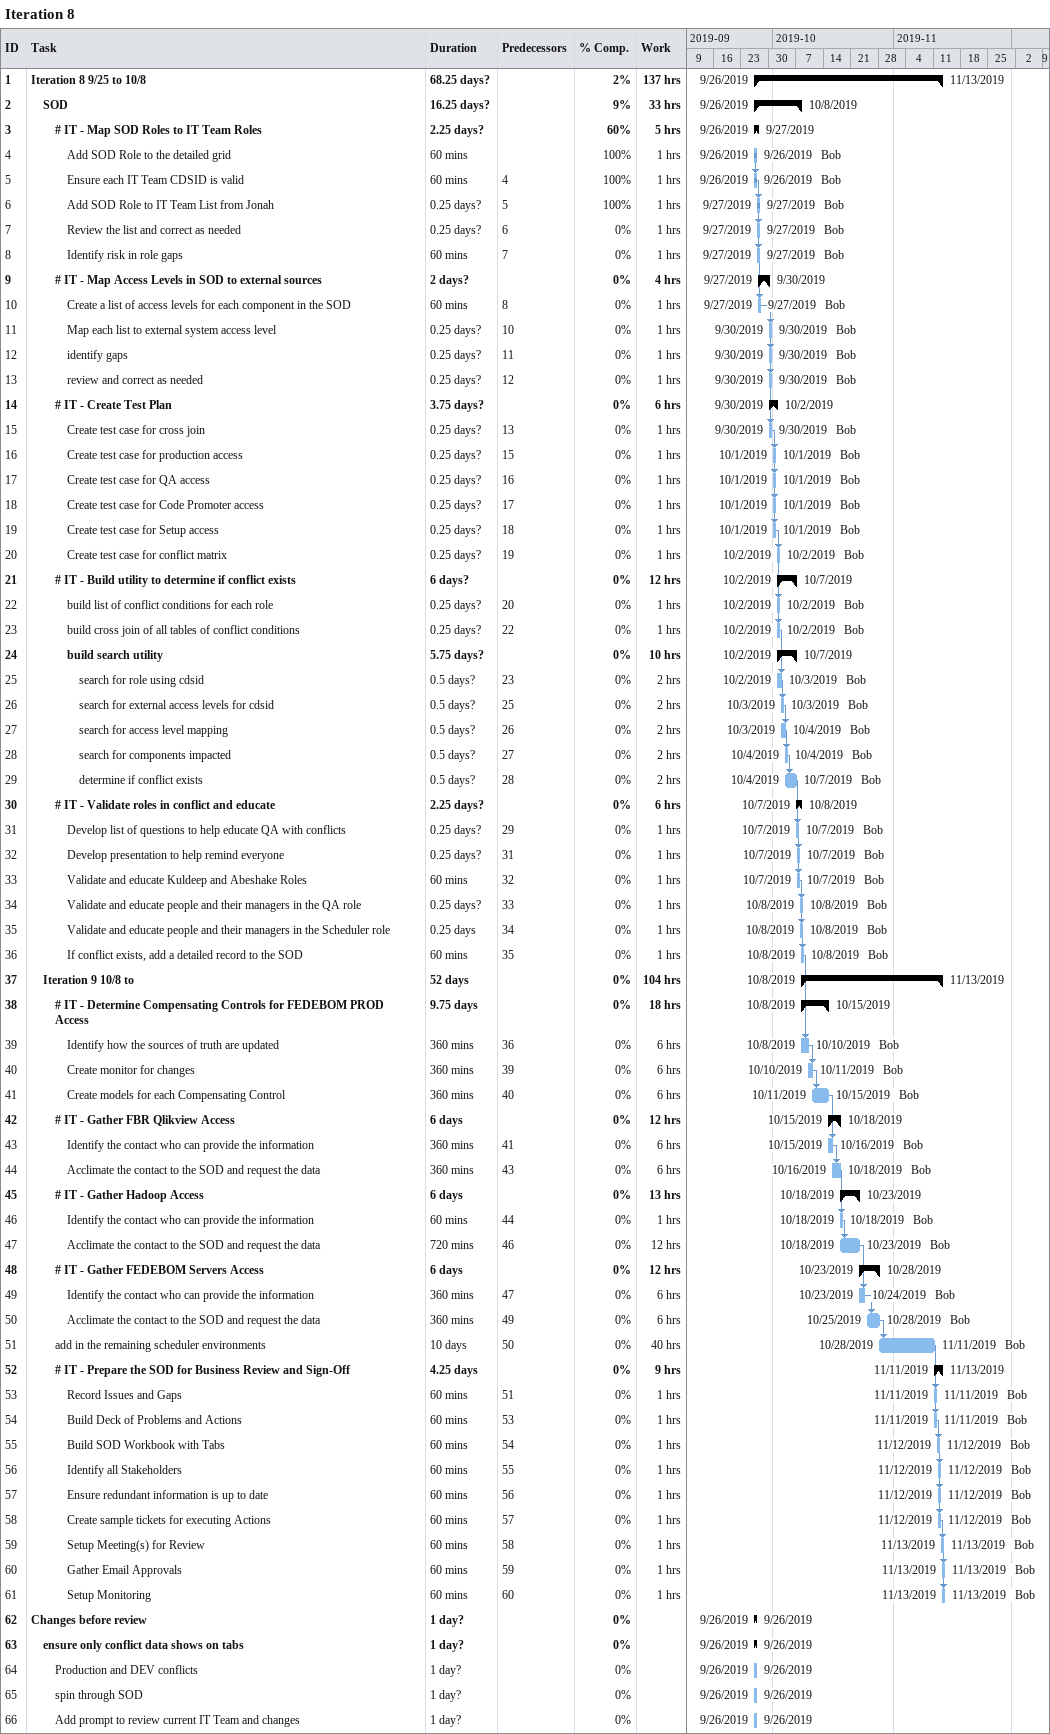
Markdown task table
Iteration 8

| ID | Level | Task | Duration | Start | Finish | Predecessors | Resources | % complete | Work (h) |
|---|---|---|---|---|---|---|---|---|---|
| 1 | 1 | **Iteration 8 9/25 to 10/8** | 68.25d? | 2019-09-26 | 2019-11-13 |  |  | 2 | 137 |
| 2 | 2 | **SOD** | 16.25d? | 2019-09-26 | 2019-10-08 |  |  | 9 | 33 |
| 3 | 3 | **# IT - Map SOD Roles to IT Team Roles** | 2.25d? | 2019-09-26 | 2019-09-27 |  |  | 60 | 5 |
| 4 | 4 | Add SOD Role to the detailed grid | 60min | 2019-09-26 | 2019-09-26 |  | Bob | 100 | 1 |
| 5 | 4 | Ensure each IT Team CDSID is valid | 60min | 2019-09-26 | 2019-09-26 | 4 | Bob | 100 | 1 |
| 6 | 4 | Add SOD Role to IT Team List from Jonah | 0.25d? | 2019-09-27 | 2019-09-27 | 5 | Bob | 100 | 1 |
| 7 | 4 | Review the list and correct as needed | 0.25d? | 2019-09-27 | 2019-09-27 | 6 | Bob | 0 | 1 |
| 8 | 4 | Identify risk in role gaps | 60min | 2019-09-27 | 2019-09-27 | 7 | Bob | 0 | 1 |
| 9 | 3 | **# IT - Map Access Levels in SOD to external sources** | 2d? | 2019-09-27 | 2019-09-30 |  |  | 0 | 4 |
| 10 | 4 | Create a list of access levels for each component in the SOD | 60min | 2019-09-27 | 2019-09-27 | 8 | Bob | 0 | 1 |
| 11 | 4 | Map each list to external system access level | 0.25d? | 2019-09-30 | 2019-09-30 | 10 | Bob | 0 | 1 |
| 12 | 4 | identify gaps | 0.25d? | 2019-09-30 | 2019-09-30 | 11 | Bob | 0 | 1 |
| 13 | 4 | review and correct as needed | 0.25d? | 2019-09-30 | 2019-09-30 | 12 | Bob | 0 | 1 |
| 14 | 3 | **# IT - Create Test Plan** | 3.75d? | 2019-09-30 | 2019-10-02 |  |  | 0 | 6 |
| 15 | 4 | Create test case for cross join | 0.25d? | 2019-09-30 | 2019-09-30 | 13 | Bob | 0 | 1 |
| 16 | 4 | Create test case for production access | 0.25d? | 2019-10-01 | 2019-10-01 | 15 | Bob | 0 | 1 |
| 17 | 4 | Create test case for QA access | 0.25d? | 2019-10-01 | 2019-10-01 | 16 | Bob | 0 | 1 |
| 18 | 4 | Create test case for Code Promoter access | 0.25d? | 2019-10-01 | 2019-10-01 | 17 | Bob | 0 | 1 |
| 19 | 4 | Create test case for Setup access | 0.25d? | 2019-10-01 | 2019-10-01 | 18 | Bob | 0 | 1 |
| 20 | 4 | Create test case for conflict matrix | 0.25d? | 2019-10-02 | 2019-10-02 | 19 | Bob | 0 | 1 |
| 21 | 3 | **# IT - Build utility to determine if conflict exists** | 6d? | 2019-10-02 | 2019-10-07 |  |  | 0 | 12 |
| 22 | 4 | build list of conflict conditions for each role | 0.25d? | 2019-10-02 | 2019-10-02 | 20 | Bob | 0 | 1 |
| 23 | 4 | build cross join of all tables of conflict conditions | 0.25d? | 2019-10-02 | 2019-10-02 | 22 | Bob | 0 | 1 |
| 24 | 4 | **build search utility** | 5.75d? | 2019-10-02 | 2019-10-07 |  |  | 0 | 10 |
| 25 | 5 | search for role using cdsid | 0.5d? | 2019-10-02 | 2019-10-03 | 23 | Bob | 0 | 2 |
| 26 | 5 | search for external access levels for cdsid | 0.5d? | 2019-10-03 | 2019-10-03 | 25 | Bob | 0 | 2 |
| 27 | 5 | search for access level mapping | 0.5d? | 2019-10-03 | 2019-10-04 | 26 | Bob | 0 | 2 |
| 28 | 5 | search for components impacted | 0.5d? | 2019-10-04 | 2019-10-04 | 27 | Bob | 0 | 2 |
| 29 | 5 | determine if conflict exists | 0.5d? | 2019-10-04 | 2019-10-07 | 28 | Bob | 0 | 2 |
| 30 | 3 | **# IT - Validate roles in conflict and educate** | 2.25d? | 2019-10-07 | 2019-10-08 |  |  | 0 | 6 |
| 31 | 4 | Develop list of questions to help educate QA with conflicts | 0.25d? | 2019-10-07 | 2019-10-07 | 29 | Bob | 0 | 1 |
| 32 | 4 | Develop presentation to help remind everyone | 0.25d? | 2019-10-07 | 2019-10-07 | 31 | Bob | 0 | 1 |
| 33 | 4 | Validate and educate Kuldeep and Abeshake Roles | 60min | 2019-10-07 | 2019-10-07 | 32 | Bob | 0 | 1 |
| 34 | 4 | Validate and educate people and their managers in the QA role | 0.25d? | 2019-10-08 | 2019-10-08 | 33 | Bob | 0 | 1 |
| 35 | 4 | Validate and educate people and their managers in the Scheduler role | 0.25d | 2019-10-08 | 2019-10-08 | 34 | Bob | 0 | 1 |
| 36 | 4 | If conflict exists, add a detailed record to the SOD | 60min | 2019-10-08 | 2019-10-08 | 35 | Bob | 0 | 1 |
| 37 | 2 | **Iteration 9 10/8 to** | 52d | 2019-10-08 | 2019-11-13 |  |  | 0 | 104 |
| 38 | 3 | **# IT - Determine Compensating Controls for FEDEBOM PROD Access** | 9.75d | 2019-10-08 | 2019-10-15 |  |  | 0 | 18 |
| 39 | 4 | Identify how the sources of truth are updated | 360min | 2019-10-08 | 2019-10-10 | 36 | Bob | 0 | 6 |
| 40 | 4 | Create monitor for changes | 360min | 2019-10-10 | 2019-10-11 | 39 | Bob | 0 | 6 |
| 41 | 4 | Create models for each Compensating Control | 360min | 2019-10-11 | 2019-10-15 | 40 | Bob | 0 | 6 |
| 42 | 3 | **# IT - Gather FBR Qlikview Access** | 6d | 2019-10-15 | 2019-10-18 |  |  | 0 | 12 |
| 43 | 4 | Identify the contact who can provide the information | 360min | 2019-10-15 | 2019-10-16 | 41 | Bob | 0 | 6 |
| 44 | 4 | Acclimate the contact to the SOD and request the data | 360min | 2019-10-16 | 2019-10-18 | 43 | Bob | 0 | 6 |
| 45 | 3 | **# IT - Gather Hadoop Access** | 6d | 2019-10-18 | 2019-10-23 |  |  | 0 | 13 |
| 46 | 4 | Identify the contact who can provide the information | 60min | 2019-10-18 | 2019-10-18 | 44 | Bob | 0 | 1 |
| 47 | 4 | Acclimate the contact to the SOD and request the data | 720min | 2019-10-18 | 2019-10-23 | 46 | Bob | 0 | 12 |
| 48 | 3 | **# IT - Gather FEDEBOM Servers Access** | 6d | 2019-10-23 | 2019-10-28 |  |  | 0 | 12 |
| 49 | 4 | Identify the contact who can provide the information | 360min | 2019-10-23 | 2019-10-24 | 47 | Bob | 0 | 6 |
| 50 | 4 | Acclimate the contact to the SOD and request the data | 360min | 2019-10-25 | 2019-10-28 | 49 | Bob | 0 | 6 |
| 51 | 3 | add in the remaining scheduler environments | 10d | 2019-10-28 | 2019-11-11 | 50 | Bob | 0 | 40 |
| 52 | 3 | **# IT - Prepare the SOD for Business Review and Sign-Off** | 4.25d | 2019-11-11 | 2019-11-13 |  |  | 0 | 9 |
| 53 | 4 | Record Issues and Gaps | 60min | 2019-11-11 | 2019-11-11 | 51 | Bob | 0 | 1 |
| 54 | 4 | Build Deck of Problems and Actions | 60min | 2019-11-11 | 2019-11-11 | 53 | Bob | 0 | 1 |
| 55 | 4 | Build SOD Workbook with Tabs | 60min | 2019-11-12 | 2019-11-12 | 54 | Bob | 0 | 1 |
| 56 | 4 | Identify all Stakeholders | 60min | 2019-11-12 | 2019-11-12 | 55 | Bob | 0 | 1 |
| 57 | 4 | Ensure redundant information is up to date | 60min | 2019-11-12 | 2019-11-12 | 56 | Bob | 0 | 1 |
| 58 | 4 | Create sample tickets for executing Actions | 60min | 2019-11-12 | 2019-11-12 | 57 | Bob | 0 | 1 |
| 59 | 4 | Setup Meeting(s) for Review | 60min | 2019-11-13 | 2019-11-13 | 58 | Bob | 0 | 1 |
| 60 | 4 | Gather Email Approvals | 60min | 2019-11-13 | 2019-11-13 | 59 | Bob | 0 | 1 |
| 61 | 4 | Setup Monitoring | 60min | 2019-11-13 | 2019-11-13 | 60 | Bob | 0 | 1 |
| 62 | 1 | **Changes before review** | 1d? | 2019-09-26 | 2019-09-26 |  |  | 0 |  |
| 63 | 2 | **ensure only conflict data shows on tabs** | 1d? | 2019-09-26 | 2019-09-26 |  |  | 0 |  |
| 64 | 3 | Production and DEV conflicts | 1d? | 2019-09-26 | 2019-09-26 |  |  | 0 |  |
| 65 | 3 | spin through SOD | 1d? | 2019-09-26 | 2019-09-26 |  |  | 0 |  |
| 66 | 3 | Add prompt to review current IT Team and changes | 1d? | 2019-09-26 | 2019-09-26 |  |  | 0 |  |
